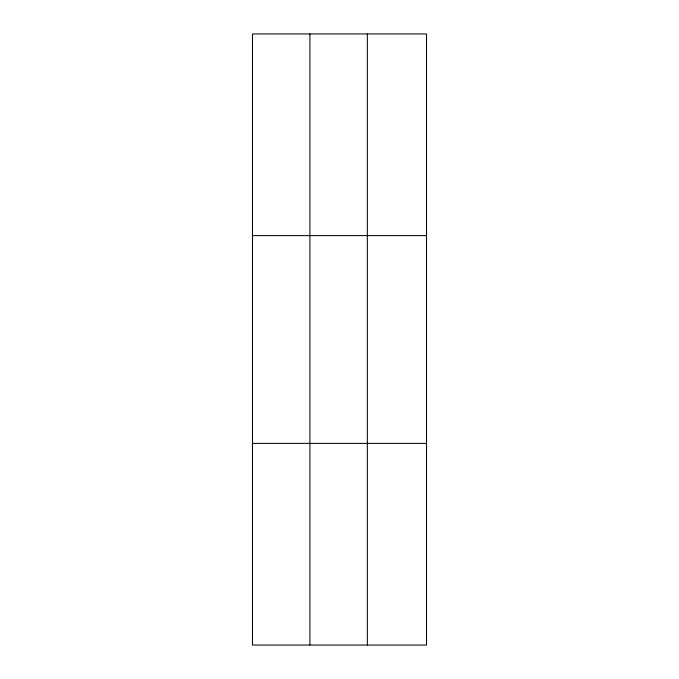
<?xml version="1.0" encoding="UTF-8"?>
<svg xmlns="http://www.w3.org/2000/svg" width="679" height="679" viewBox="0 0 679 679"><rect width="100%" height="100%" fill="white"/><g stroke="black" fill="none" stroke-linecap="round" stroke-linejoin="round"><path stroke-width="1.02" d="M309.913 645.05L309.913 33.95M367.347 645.05L367.347 33.95M252.469 235.613L426.531 235.613M252.469 443.387L426.531 443.387M426.531 629.535L426.531 645.05L252.469 645.05L252.469 33.95L426.531 33.95L426.531 629.535"/></g></svg>
